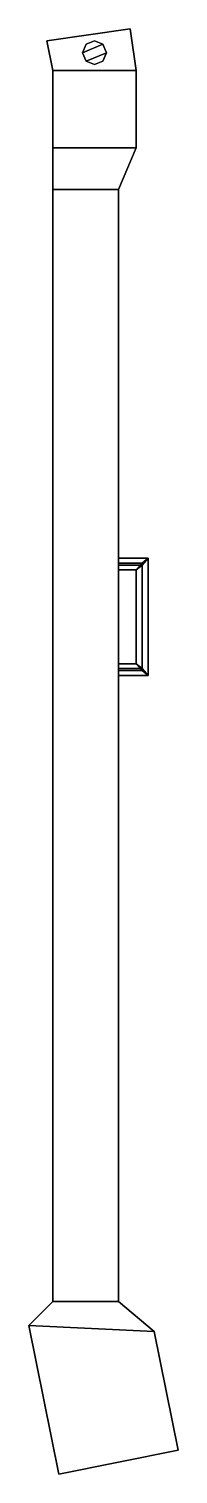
# Model space of a CAD drawing. Extents: x -0.11 to 0.14, y -2.39 to 0.04.
import ezdxf

# ---------------------------------------------------------------- set-up
doc = ezdxf.new("R2010")
doc.units = 0
doc.layers.add('TRAIL2', color=6, linetype='CONTINUOUS')

msp = doc.modelspace()

# ---------------------------------------------------------------- linework, layer by layer
at = {"layer": 'TRAIL2'}
for points in [[(0.06, 0.04, 0.34), (-0.08, 0.02, 0.34), (-0.08, 0.02, 0.29), (0.06, 0.04, 0.29)], [(-0.08, 0.02, 0.29), (-0.07, -0.03, 0.29), (0.07, -0.03, 0.29), (0.06, 0.04, 0.29)], [(0.07, -0.03, 0.34), (-0.07, -0.03, 0.34), (-0.08, 0.02, 0.34), (0.06, 0.04, 0.34)], [(-0.08, 0.02, 0.43), (-0.07, -0.03, 0.43), (0.07, -0.03, 0.43), (0.06, 0.04, 0.43)], [(0.06, 0.04, 0.47), (-0.08, 0.02, 0.47), (-0.08, 0.02, 0.43), (0.06, 0.04, 0.43)], [(0.07, -0.03, 0.47), (-0.07, -0.03, 0.47), (-0.08, 0.02, 0.47), (0.06, 0.04, 0.47)], [(0.06, 0.04, 0.29), (0.07, -0.03, 0.29), (0.07, -0.03, 0.34), (0.06, 0.04, 0.34)], [(0.06, 0.04, 0.43), (0.07, -0.03, 0.43), (0.07, -0.03, 0.47), (0.06, 0.04, 0.47)], [(-0.08, 0.02, 0.34), (-0.07, -0.03, 0.34), (-0.07, -0.03, 0.29), (-0.08, 0.02, 0.29)], [(-0.08, 0.02, 0.47), (-0.07, -0.03, 0.47), (-0.07, -0.03, 0.43), (-0.08, 0.02, 0.43)], [(-0.0141, 0.0141, 0.49), (0, 0.02, 0.49), (0.0141, 0.0141, 0.49), (-0.02, 0, 0.49)], [(-0.02, 0, 0.49), (0.0141, 0.0141, 0.49), (0.02, 0, 0.49), (-0.0141, -0.0141, 0.49)], [(-0.02, 0, 0.47), (-0.0141, 0.0141, 0.47), (-0.0141, 0.0141, 0.49), (-0.02, 0, 0.49)], [(-0.0141, -0.0141, 0.47), (-0.02, 0, 0.47), (-0.02, 0, 0.49), (-0.0141, -0.0141, 0.49)], [(-0.0141, 0.0141, 0.47), (0, 0.02, 0.47), (0, 0.02, 0.49), (-0.0141, 0.0141, 0.49)], [(-0.0141, -0.0141, 0.49), (0.02, 0, 0.49), (0.0141, -0.0141, 0.49), (0, -0.02, 0.49)], [(0, 0.02, 0.47), (0.0141, 0.0141, 0.47), (0.0141, 0.0141, 0.49), (0, 0.02, 0.49)], [(0.0141, 0.0141, 0.47), (0.02, 0, 0.47), (0.02, 0, 0.49), (0.0141, 0.0141, 0.49)], [(0.02, 0, 0.47), (0.0141, -0.0141, 0.47), (0.0141, -0.0141, 0.49), (0.02, 0, 0.49)], [(0, -0.02, 0.47), (-0.0141, -0.0141, 0.47), (-0.0141, -0.0141, 0.49), (0, -0.02, 0.49)], [(0.0141, -0.0141, 0.47), (0, -0.02, 0.47), (0, -0.02, 0.49), (0.0141, -0.0141, 0.49)], [(-0.07, -0.03, 0.34), (-0.07, -0.16, 0.34), (-0.07, -0.16, 0.29), (-0.07, -0.03, 0.29)], [(-0.07, -0.03, 0.29), (-0.07, -0.16, 0.29), (0.07, -0.16, 0.29), (0.07, -0.03, 0.29)], [(0.07, -0.16, 0.34), (-0.07, -0.16, 0.34), (-0.07, -0.03, 0.34), (0.07, -0.03, 0.34)], [(-0.07, -0.03, 0.43), (-0.07, -0.16, 0.43), (0.07, -0.16, 0.43), (0.07, -0.03, 0.43)], [(-0.07, -0.03, 0.47), (-0.07, -0.16, 0.47), (-0.07, -0.16, 0.43), (-0.07, -0.03, 0.43)], [(0.07, -0.16, 0.47), (-0.07, -0.16, 0.47), (-0.07, -0.03, 0.47), (0.07, -0.03, 0.47)], [(0.07, -0.03, 0.29), (0.07, -0.16, 0.29), (0.07, -0.16, 0.34), (0.07, -0.03, 0.34)], [(0.07, -0.03, 0.43), (0.07, -0.16, 0.43), (0.07, -0.16, 0.47), (0.07, -0.03, 0.47)], [(-0.07, -0.16, 0.47), (-0.07, -0.23, 0.45), (-0.07, -0.23, 0.29), (-0.07, -0.16, 0.29)], [(-0.07, -0.16, 0.29), (-0.07, -0.23, 0.29), (0.04, -0.23, 0.29), (0.07, -0.16, 0.29)], [(-0.07, -0.16, 0.43), (-0.07, -0.16, 0.34), (0.07, -0.16, 0.34), (0.07, -0.16, 0.43)], [(0.04, -0.23, 0.45), (-0.07, -0.23, 0.45), (-0.07, -0.16, 0.47), (0.07, -0.16, 0.47)], [(0.07, -0.16, 0.29), (0.04, -0.23, 0.29), (0.04, -0.23, 0.45), (0.07, -0.16, 0.47)], [(-0.07, -0.23, 0.45), (-0.07, -2.1, 0.15), (-0.07, -2.1, 0.05), (-0.07, -0.23, 0.29)], [(-0.07, -0.23, 0.29), (-0.07, -2.1, 0.05), (0.04, -2.1, 0.05), (0.04, -0.23, 0.29)], [(0.04, -2.1, 0.15), (-0.07, -2.1, 0.15), (-0.07, -0.23, 0.45), (0.04, -0.23, 0.45)], [(0.04, -0.23, 0.29), (0.04, -2.1, 0.05), (0.04, -2.1, 0.15), (0.04, -0.23, 0.45)], [(0.04, -0.8502, 0.3217), (0.04, -0.8583, 0.3102), (0.08, -0.8583, 0.3102), (0.09, -0.8502, 0.3217)], [(0.04, -0.8617, 0.3298), (0.04, -0.8502, 0.3217), (0.09, -0.8502, 0.3217), (0.08, -0.8617, 0.3298)], [(0.09, -1.0471, 0.287), (0.08, -1.039, 0.2986), (0.08, -0.8617, 0.3298), (0.09, -0.8502, 0.3217)], [(0.08, -1.0355, 0.2789), (0.09, -1.0471, 0.287), (0.09, -0.8502, 0.3217), (0.08, -0.8583, 0.3102)], [(0.04, -0.8583, 0.3102), (0.04, -0.8698, 0.3183), (0.07, -0.8698, 0.3183), (0.08, -0.8583, 0.3102)], [(0.04, -0.8698, 0.3183), (0.04, -0.8617, 0.3298), (0.08, -0.8617, 0.3298), (0.07, -0.8698, 0.3183)], [(0.07, -1.0274, 0.2905), (0.08, -1.0355, 0.2789), (0.08, -0.8583, 0.3102), (0.07, -0.8698, 0.3183)], [(0.08, -1.039, 0.2986), (0.07, -1.0274, 0.2905), (0.07, -0.8698, 0.3183), (0.08, -0.8617, 0.3298)], [(0.04, -1.039, 0.2986), (0.04, -1.0274, 0.2905), (0.07, -1.0274, 0.2905), (0.08, -1.039, 0.2986)], [(0.04, -1.0274, 0.2905), (0.04, -1.0355, 0.2789), (0.08, -1.0355, 0.2789), (0.07, -1.0274, 0.2905)], [(0.04, -1.0355, 0.2789), (0.04, -1.0471, 0.287), (0.09, -1.0471, 0.287), (0.08, -1.0355, 0.2789)], [(0.04, -1.0471, 0.287), (0.04, -1.039, 0.2986), (0.08, -1.039, 0.2986), (0.09, -1.0471, 0.287)], [(0.1, -2.15, 0.06), (-0.11, -2.14, 0.06), (-0.07, -2.1, 0.15), (0.04, -2.1, 0.15)], [(-0.07, -2.1, 0.15), (-0.11, -2.14, 0.06), (-0.11, -2.14, 0.03), (-0.07, -2.1, 0.05)], [(-0.07, -2.1, 0.05), (-0.11, -2.14, 0.03), (0.1, -2.15, 0.03), (0.04, -2.1, 0.05)], [(0.04, -2.1, 0.05), (0.1, -2.15, 0.03), (0.1, -2.15, 0.06), (0.04, -2.1, 0.15)], [(-0.11, -2.14, 0.03), (-0.06, -2.39, 0.03), (0.14, -2.35, 0.03), (0.1, -2.15, 0.03)], [(0.14, -2.35, 0.06), (-0.06, -2.39, 0.06), (-0.11, -2.14, 0.06), (0.1, -2.15, 0.06)], [(-0.11, -2.14, 0.06), (-0.06, -2.39, 0.06), (-0.06, -2.39, 0.03), (-0.11, -2.14, 0.03)], [(0.1, -2.15, 0.03), (0.14, -2.35, 0.03), (0.14, -2.35, 0.06), (0.1, -2.15, 0.06)], [(0.14, -2.35, 0.03), (-0.06, -2.39, 0.03), (-0.06, -2.39, 0.06), (0.14, -2.35, 0.06)]]:
    msp.add_3dface(points, dxfattribs=at)

doc.saveas('drawing.dxf')
